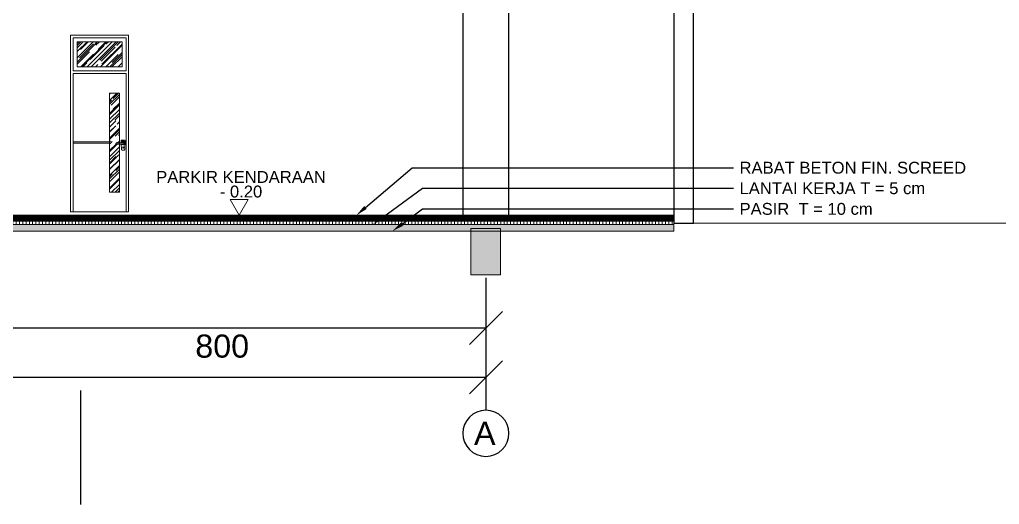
# Model space of a CAD drawing. Header units: inches. Extents: x 249 to 1192, y -18 to 440.
# Drawn here: x 712.46 to 727.32, y 200.99 to 208.34 of the extents above; entities that cross this region are included whole.
import ezdxf
from ezdxf import colors
from ezdxf.entities.mleader import LeaderData, LeaderLine
from ezdxf.enums import TextEntityAlignment as Align
from ezdxf.math import Vec2, Vec3

# ---------------------------------------------------------------- set-up
doc = ezdxf.new("R2010")
doc.units = ezdxf.units.IN
doc.header["$MEASUREMENT"] = 0
for name, color, linetype, lineweight in [('ARSIR BETON', 8, 'Continuous', 0), ('ARSIR WARNA', 66, 'Continuous', 0), ('BALOK', 3, 'Continuous', 20), ('DIMENSI', 85, 'Continuous', 20), ('KACA', 141, 'Continuous', 30), ('KUSEN', 16, 'Continuous', 15), ('LANTAI', 135, 'Continuous', 9), ('TEXT (KET. RUANG)', 7, 'Continuous', 5), ('TEXT (KETERANGAN)', 7, 'Continuous', 25)]:
    doc.layers.add(name, color=color, linetype=linetype, lineweight=lineweight)
doc.layers.add('KOLOM', color=5, linetype='Continuous')
doc.styles.add('S', font='SIMPLEX', dxfattribs={"width": 1.1})
doc.styles.get("Standard").update_dxf_attribs({"font": 'arial.ttf'})
doc.dimstyles.new('UK. GDG PERTEMUAN', dxfattribs={"dimtxt": 0.5, "dimasz": 0.5, "dimexe": 0.5, "dimexo": 0.05, "dimgap": 0.1, "dimtad": 2, "dimdec": 0, "dimlfac": 100, "dimzin": 0, "dimdsep": 46, "dimtxsty": 'Standard', "dimblk": 'OBLIQUE', "dimcen": 0.09, "dimclrd": 8, "dimclre": 256, "dimclrt": 256, "dimadec": 0, "dimazin": 0, "dimtfac": 1, "dimtdec": 0, "dimtofl": 0, "dimtmove": 0, "dimatfit": 3, "dimldrblk": 'OBLIQUE', "dimfxl": 0, "dimtolj": 1, "dimtzin": 0, "dimarcsym": 0})
pattern_1 = [(45, (709.52196, 205.7198), (0.0848528, 0.2262742), [1.5, -0.2, 0.5, -0.1]), (45, (709.58065, 205.8492), (-0.164756, 0.0233345), [0.3, -0.033, 0.6, -0.075]), (45, (709.49721, 205.81526), (0.3203194, 0.4150717), [0.8, -0.14, 0.4, -0.1])]

# ---------------------------------------------------------------- blocks, each defined once
blk = doc.blocks.new('_Oblique')
at = {"color": 0, "linetype": 'ByBlock', "lineweight": -2}
blk.add_line((-0.5, -0.5), (0.5, 0.5), dxfattribs=at)
blk = doc.blocks.new('*D261')
at = {"layer": 'DEFPOINTS', "color": 0}
for p in [(711.532, 204.47), (719.532, 204.47), (719.532, 203.663)]:
    blk.add_point(p, dxfattribs=at)
at = {"layer": 'DIMENSI', "lineweight": -2}
for p, q in [((711.532, 204.42), (711.532, 203.163)), ((719.532, 204.42), (719.532, 203.163))]:
    blk.add_line(p, q, dxfattribs=at)
at = {"layer": 'DIMENSI', "color": 8, "lineweight": -2}
blk.add_line((711.532, 203.663), (719.532, 203.663), dxfattribs=at)
at = {"layer": 'DIMENSI', "color": 8, "lineweight": -2, "xscale": 0.5, "yscale": 0.5, "zscale": 0.5, "rotation": 180}
blk.add_blockref('_Oblique', (711.532, 203.663), dxfattribs=at)
at = {"layer": 'DIMENSI', "color": 8, "lineweight": -2, "xscale": 0.5, "yscale": 0.5, "zscale": 0.5}
blk.add_blockref('_Oblique', (719.532, 203.663), dxfattribs=at)
at = {"layer": 'DIMENSI', "insert": (715.532, 203.384), "char_height": 0.35, "attachment_point": 5}
blk.add_mtext('\\A1;800', dxfattribs=at)
blk = doc.blocks.new('*D262')
at = {"layer": 'DEFPOINTS', "color": 0}
for p in [(695.532, 204.47), (719.532, 204.47), (719.532, 202.914)]:
    blk.add_point(p, dxfattribs=at)
at = {"layer": 'DIMENSI', "lineweight": -2}
for p, q in [((695.532, 204.42), (695.532, 202.414)), ((719.532, 204.42), (719.532, 202.414))]:
    blk.add_line(p, q, dxfattribs=at)
at = {"layer": 'DIMENSI', "color": 8, "lineweight": -2}
blk.add_line((695.532, 202.914), (719.532, 202.914), dxfattribs=at)
at = {"layer": 'DIMENSI', "color": 8, "lineweight": -2, "xscale": 0.5, "yscale": 0.5, "zscale": 0.5, "rotation": 180}
blk.add_blockref('_Oblique', (695.532, 202.914), dxfattribs=at)
at = {"layer": 'DIMENSI', "color": 8, "lineweight": -2, "xscale": 0.5, "yscale": 0.5, "zscale": 0.5}
blk.add_blockref('_Oblique', (719.532, 202.914), dxfattribs=at)
at = {"layer": 'DIMENSI', "insert": (707.532, 202.636), "char_height": 0.35, "attachment_point": 5}
blk.add_mtext('\\A1;2400', dxfattribs=at)
blk = doc.blocks.new('NAV')
blk.add_circle((0, -0.4), 0.35)
at = {"style": 'S', "width": 0.75, "flags": 4}
blk.add_attdef('AV', text='', height=0.3, dxfattribs=at).set_placement((0, -0.4), align=Align.MIDDLE)
blk = doc.blocks.new('B1')
at = {"layer": 'ARSIR BETON'}
blk.add_hatch(color=256, dxfattribs=at).paths.add_polyline_path([(364.645, 149.933), (364.195, 149.933), (364.195, 149.233), (364.645, 149.233)])
at = {"layer": 'BALOK'}
blk.add_lwpolyline([(364.195, 149.933), (364.645, 149.933), (364.645, 149.233), (364.195, 149.233)], close=True, dxfattribs=at)
blk = doc.blocks.new('PEIL LANTAI')
at = {"color": 1}
blk.add_lwpolyline([(2106.659, 1042.576), (2106.797, 1042.337), (2106.935, 1042.576)], close=True, dxfattribs=at)
for tag, p in [('RUANG', (2106.826, 1042.775)), ('ELEVASI', (2106.826, 1042.553))]:
    blk.add_attdef(tag, text='', height=0.181).set_placement(p, align=Align.BOTTOM_CENTER)
blk = doc.blocks.new('HANDEL')
at = {"elevation": -400}
blk.add_lwpolyline([(849.9, 209), (850, 212.5, 0.424007), (849.5, 213), (844.6, 213, 0.424007), (844.1, 212.5), (844.5, 199, 0.404487), (845.5, 198), (848.6, 198, 0.404487), (849.6, 199), (849.9, 207)], format="xyb", dxfattribs=at)
blk.add_lwpolyline([(847.8, 209.3), (846.3, 209.3), (846.3, 209), (847.8, 209)], close=True, dxfattribs=at)
for points in [[(847, 209), (857, 209)], [(846.6, 203), (846.6, 202.6)], [(846.6, 203), (847.4, 203)], [(846.6, 201.4), (846.6, 201)], [(846.6, 201), (847.4, 201)], [(846.9, 202.4), (847.1, 202.4)], [(846.9, 202.4), (846.9, 201.6)], [(846.9, 202), (847.1, 202)], [(846.9, 201.6), (847.1, 201.6)], [(847, 207), (857, 207)], [(847, 202.4), (847, 201.6)], [(847.1, 202.4), (847.1, 201.6)], [(847.4, 203), (847.4, 202.6)], [(847.4, 201.4), (847.4, 201)]]:
    blk.add_lwpolyline(points, dxfattribs=at)
for radius in [0.65, 0.55]:
    blk.add_circle((847, 202, -400), radius)
for centre, radius, start, end in [((847.1, 209.1, -400), 3, 356.9512, 313.9576), ((847.1, 209.1, -400), 2.5, 356.3406, 300.2513), ((847.1, 209.1, -400), 1.5, 353.8937, 227.3816), ((847, 208, -400), 1, 83.8945, 270), ((857, 208, -400), 1, 270, 90), ((847, 202, -400), 0.75, 122.231, 237.769), ((847, 202, -400), 0.75, 302.231, 57.769)]:
    blk.add_arc(centre, radius, start, end)
blk = doc.blocks.new('POTONGAN CC')
at = {"layer": 'ARSIR BETON'}
h = blk.add_hatch(dxfattribs=at)
h.set_pattern_fill('ANSI37', color=256, scale=0.05, style=0)
h.set_pattern_definition([(45, (692.7816714, 205.2798034), (-0.0044194174, 0.0044194174), []), (135, (692.7816714, 205.2798034), (-0.0044194174, -0.0044194174), [])])
h.paths.add_polyline_path([(722.381, 205.36), (692.782, 205.36), (692.782, 205.28), (722.381, 205.28)])
h = blk.add_hatch(dxfattribs=at)
h.set_pattern_fill('_USER', color=256, scale=0.05, angle=90, style=0, pattern_type=0)
h.set_pattern_definition([(90, (715.60667, 205.229803), (-0.05, 3e-18), [])])
h.paths.add_polyline_path([(719.182, 205.23), (719.182, 205.28), (692.782, 205.28), (692.782, 205.23)])
h.paths.add_polyline_path([(719.182, 205.28), (719.182, 205.23), (719.882, 205.23), (719.882, 205.28)])
h.paths.add_polyline_path([(722.381, 205.23), (722.381, 205.28), (719.882, 205.28), (719.882, 205.23)])
at = {"layer": 'ARSIR WARNA'}
h = blk.add_hatch(dxfattribs=at)
h.set_pattern_fill('AR-SAND', color=256, scale=0.025, style=0)
h.set_pattern_definition([(37.5, (692.78167, 205.129803), (-0.001574834, 0.048170594), [0, -0.038, 0, -0.0425, 0, -0.040625]), (7.5, (692.78167, 205.129803), (0.04424442, 0.07055365), [0, -0.0205, 0, -0.03425, 0, -0.013125]), (327.5, (692.75092, 205.129803), (0.077853547, 0.000141476), [0, -0.0125, 0, -0.045, 0, -0.05875]), (317.5, (692.75092, 205.129803), (0.07515317, 0.02194189), [0, -0.00625, 0, -0.0295, 0, -0.03375])])
h.paths.add_polyline_path([(692.782, 205.13), (722.381, 205.13), (722.381, 205.23), (692.782, 205.23)])
at = {"layer": 'KACA'}
h = blk.add_hatch(dxfattribs=at)
h.set_pattern_fill('AR-RROOF', color=256, scale=0.1, angle=45, style=0)
h.set_pattern_definition(pattern_1)
h.paths.add_polyline_path([(713.332, 207.62), (714.013, 207.62), (714.013, 208), (713.332, 208)])
h = blk.add_hatch(dxfattribs=at)
h.set_pattern_fill('AR-RROOF', color=256, scale=0.1, angle=45, style=0)
h.set_pattern_definition(pattern_1)
h.paths.add_polyline_path([(713.823, 205.72), (713.973, 205.72), (713.973, 206.445), (713.93, 206.445, -1), (713.93, 206.465), (713.973, 206.465), (713.973, 207.22), (713.823, 207.22)])
at = {"layer": 'DIMENSI'}
for points in [[(722.381, 205.28), (692.782, 205.28), (692.782, 205.36), (722.381, 205.36)], [(692.782, 205.13), (722.381, 205.13), (722.381, 205.23), (692.782, 205.23)]]:
    blk.add_lwpolyline(points, close=True, dxfattribs=at)
at = {"layer": 'KOLOM'}
for points in [[(722.381, 213.945), (722.381, 205.25), (722.681, 205.25), (722.681, 213.945)], [(719.182, 209.345), (719.182, 205.37), (719.882, 205.37), (719.882, 209.345)]]:
    blk.add_lwpolyline(points, dxfattribs=at)
at = {"layer": 'KUSEN'}
for points in [[(714.113, 205.42), (714.113, 208.1), (713.232, 208.1), (713.232, 205.42)], [(714.073, 205.42), (714.073, 207.52), (713.272, 207.52)], [(713.823, 206.48), (713.272, 206.48)], [(713.823, 206.46), (713.272, 206.46)], [(714.113, 205.42), (713.232, 205.42)]]:
    blk.add_lwpolyline(points, dxfattribs=at)
for points in [[(713.272, 208.06), (714.073, 208.06), (714.073, 207.56), (713.272, 207.56)], [(713.332, 208), (714.013, 208), (714.013, 207.62), (713.332, 207.62)], [(713.272, 207.52), (714.073, 207.52), (714.073, 205.42), (713.272, 205.42)], [(713.973, 205.72), (713.823, 205.72), (713.823, 207.22), (713.973, 207.22)]]:
    blk.add_lwpolyline(points, close=True, dxfattribs=at)
at = {"layer": 'LANTAI'}
for points in [[(692.782, 205.37), (715.607, 205.37)], [(692.782, 205.36), (715.607, 205.36)], [(692.782, 205.36), (715.607, 205.36)], [(692.782, 205.28), (715.607, 205.28)], [(715.607, 205.37), (722.381, 205.37)], [(715.607, 205.36), (722.381, 205.36)], [(715.607, 205.36), (722.381, 205.36)], [(715.607, 205.28), (722.381, 205.28)], [(692.782, 205.23), (715.607, 205.23)], [(692.782, 205.13), (715.607, 205.13)], [(715.607, 205.23), (722.381, 205.23)], [(715.607, 205.13), (722.381, 205.13)], [(722.381, 205.25), (728.417, 205.25)]]:
    blk.add_lwpolyline(points, dxfattribs=at)
blk.add_lwpolyline([(722.381, 205.13), (692.782, 205.13), (692.782, 205.36), (722.381, 205.36)], close=True, dxfattribs=at)
blk.add_blockref('B1', (355.111, 55.236))
at = {"layer": 'KUSEN', "xscale": -0.01, "yscale": 0.01, "zscale": 0.01}
blk.add_blockref('HANDEL', (722.5, 204.376), dxfattribs=at)
at = {"layer": 'TEXT (KET. RUANG)', "xscale": 0.9955542406471944, "yscale": 0.9955542406471944, "zscale": 0.9955542406471944}
blk.add_blockref('PEIL LANTAI', (-1381.642, -832.333), dxfattribs=at).add_auto_attribs({'ELEVASI': '- 0.20', 'RUANG': 'PARKIR KENDARAAN'})

msp = doc.modelspace()

# ---------------------------------------------------------------- hatches: boundary and pattern name
h = msp.add_hatch()
h.set_pattern_fill('_USER', color=256, scale=0.8, angle=90, style=0, pattern_type=0)
h.set_pattern_definition([(90, (713.38735, 200.98715), (-0.8, 5e-17), [])])
h.paths.add_polyline_path([(713.8874, 202.7121), (713.3874, 202.7121), (713.3874, 200.9871), (713.8874, 201.4871)])
at = {"layer": 'ARSIR WARNA'}
h = msp.add_hatch(dxfattribs=at)
h.set_pattern_fill('_USER', color=256, scale=0.8, angle=90, style=0, pattern_type=0)
h.set_pattern_definition([(90, (713.38735, 200.98715), (-0.8, 5e-17), [])])
h.paths.add_polyline_path([(713.8874, 202.6369), (713.8874, 201.4871), (713.3874, 200.9871), (713.3874, 202.6369)])

# ---------------------------------------------------------------- block references
msp.add_blockref('POTONGAN CC', (0, 0))
at = {"layer": 'TEXT (KETERANGAN)'}
ref = msp.add_blockref('NAV', (719.5317, 202.4642), dxfattribs=dict(at, xscale=-1))
ref.add_attrib('AV', 'A', dxfattribs={"layer": '0', "height": 0.35, "flags": 4}).set_placement((719.5151, 202.0642), align=Align.MIDDLE)

# ---------------------------------------------------------------- dimensions: what is measured, and where the dimension line sits
at = {"layer": 'DIMENSI'}
for base, p1, picture, middle in [((719.5317, 202.9142), (695.5317, 204.4698), '*D262', (707.5317, 202.6355)), ((719.5317, 203.6631), (711.5317, 204.4698), '*D261', (715.5317, 203.3844))]:
    dim = msp.add_linear_dim(base=base, p1=p1, p2=(719.5317, 204.4698), dimstyle='UK. GDG PERTEMUAN', override={"dimtxt": 0.35}, dxfattribs=at)
    dim.commit()
    dim.dimension.update_dxf_attribs({"geometry": picture, "text_midpoint": middle})

# ---------------------------------------------------------------- leaders
at = {"layer": 'TEXT (KETERANGAN)'}
ml = msp.add_multileader_mtext('Standard', dxfattribs=at)
ml.set_content('PLINT LANTAI MULTIPLEKS FIN. MELAMIC SPRAY T = 20 cm', color=256)
ml.set_leader_properties()
ml.build(insert=Vec2(0, 0))
ml.multileader.update_dxf_attribs({"dogleg_length": 0.36, "arrow_head_size": 0.18})
ctx = ml.context
ctx.base_point, ctx.char_height, ctx.arrow_head_size, ctx.landing_gap_size, ctx.plane_origin = Vec3(723.2898, 210.8292), 0.18, 0.18, 0.09, Vec3(721.4951, 209.7806)
notes = []
notes.append((ctx, [(0, (1, 1, 0), (718.4112, 210.8292), (1, 0), 4.8786, [(0, [(717.5677, 210.1698)], 0, [])])]))
ctx.mtext.insert, ctx.mtext.flow_direction = Vec3(723.3798, 210.9207), 5
ml = msp.add_multileader_mtext('Standard', dxfattribs=at)
ml.set_content('RABAT BETON FIN. SCREED', color=256)
ml.set_leader_properties()
ml.build(insert=Vec2(0, 0))
ml.multileader.update_dxf_attribs({"dogleg_length": 0.36, "arrow_head_size": 0.18})
ctx = ml.context
ctx.base_point, ctx.char_height, ctx.arrow_head_size, ctx.landing_gap_size, ctx.plane_origin = Vec3(723.2898, 206.0886), 0.18, 0.18, 0.09, Vec3(721.4951, 205.04)
notes.append((ctx, [(0, (1, 1, 0), (718.4112, 206.0886), (1, 0), 4.8786, [(0, [(717.5677, 205.3698)], 0, [])])]))
ctx.mtext.insert, ctx.mtext.flow_direction = Vec3(723.3798, 206.1801), 5
ml = msp.add_multileader_mtext('Standard', dxfattribs=at)
ml.set_content('LANTAI KERJA T = 5 cm', color=256)
ml.set_leader_properties()
ml.build(insert=Vec2(0, 0))
ml.multileader.update_dxf_attribs({"dogleg_length": 0.36, "arrow_head_size": 0.18})
ctx = ml.context
ctx.base_point, ctx.char_height, ctx.arrow_head_size, ctx.landing_gap_size, ctx.plane_origin = Vec3(723.2898, 205.778), 0.18, 0.18, 0.09, Vec3(721.4951, 204.7294)
notes.append((ctx, [(0, (1, 1, 0), (718.5702, 205.778), (1, 0), 4.7196, [(0, [(717.8158, 205.2292)], 0, [])])]))
ctx.mtext.insert, ctx.mtext.flow_direction = Vec3(723.3798, 205.8695), 5
ml = msp.add_multileader_mtext('Standard', dxfattribs=at)
ml.set_content('PASIR  T = 10 cm ', color=256)
ml.set_leader_properties()
ml.build(insert=Vec2(0, 0))
ml.multileader.update_dxf_attribs({"dogleg_length": 0.36, "arrow_head_size": 0.18})
ctx = ml.context
ctx.base_point, ctx.char_height, ctx.arrow_head_size, ctx.landing_gap_size, ctx.plane_origin = Vec3(723.2898, 205.4649), 0.18, 0.18, 0.09, Vec3(721.4951, 204.4163)
notes.append((ctx, [(0, (1, 1, 0), (718.5702, 205.4649), (1, 0), 4.7196, [(0, [(718.1169, 205.1298)], 0, [])])]))
ctx.mtext.insert, ctx.mtext.flow_direction = Vec3(723.3798, 205.5564), 5
for ctx, leaders in notes:
    for number, flags, end, landing, length, lines in leaders:
        leader = LeaderData()
        leader.index, (leader.has_last_leader_line, leader.has_dogleg_vector, leader.attachment_direction) = number, flags
        leader.last_leader_point, leader.dogleg_vector, leader.dogleg_length = Vec3(end), Vec3(landing), length
        for number, points, colour, breaks in lines:
            line = LeaderLine()
            line.index, line.vertices, line.color, line.breaks = number, Vec3.list(points), colors.encode_raw_color(colour), breaks
            leader.lines.append(line)
        ctx.leaders.append(leader)

doc.saveas('drawing.dxf')
